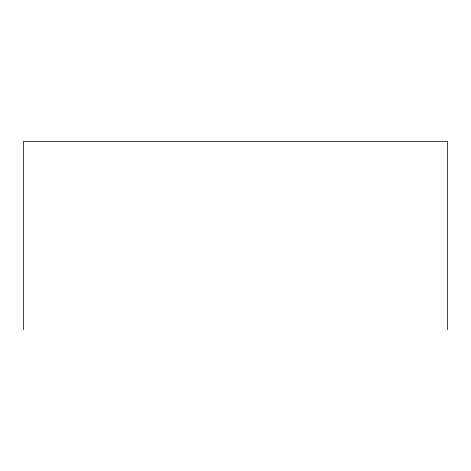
<?xml version="1.0" encoding="UTF-8"?>
<svg xmlns="http://www.w3.org/2000/svg" width="471" height="471" viewBox="0 0 471 471"><rect width="100%" height="100%" fill="white"/><g stroke="black" fill="none" stroke-linecap="round" stroke-linejoin="round"><path stroke-width="0.71" d="M447.45 329.641L447.45 141.359L23.55 141.359L23.55 329.641"/></g></svg>
